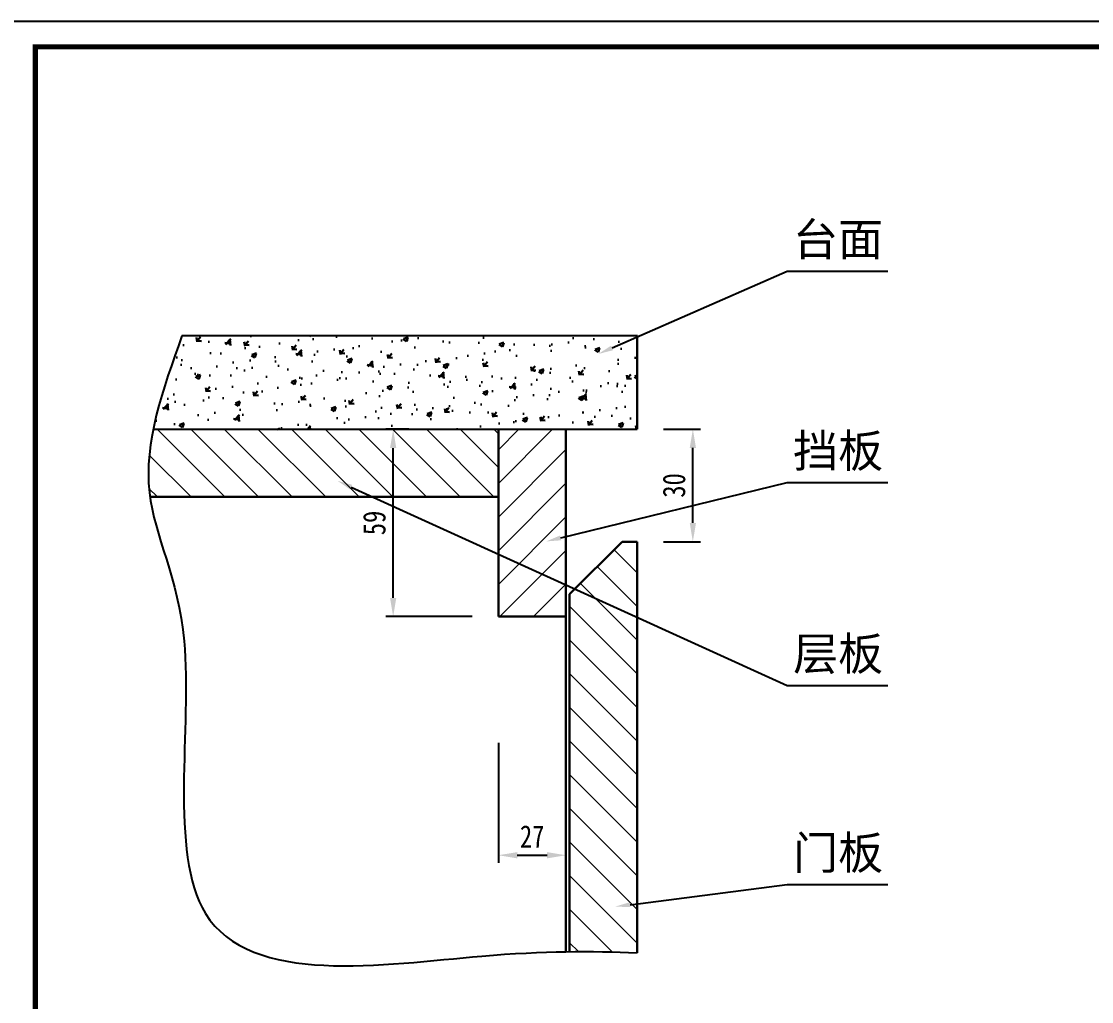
# Model space of a CAD drawing. Header units: millimetres. Extents: x 0 to 1097966, y -63096 to 223085.
# Drawn here: x 339122.3 to 339407.8, y -57968.7 to -57707.2 of the extents above; entities that cross this region are included whole.
import ezdxf
from ezdxf import colors
from ezdxf.entities.mleader import LeaderData, LeaderLine
from ezdxf.math import Vec2, Vec3

# ---------------------------------------------------------------- set-up
doc = ezdxf.new("R2010")
doc.units = ezdxf.units.MM
doc.styles.get("Standard").update_dxf_attribs({"font": 'arial.ttf'})
doc.styles.add('TEXT', font='', dxfattribs={"width": 0.8})
doc.styles.add('宋体', font='')
doc.styles.get('TEXT').set_extended_font_data('SimSun')
doc.styles.get('宋体').set_extended_font_data('SimSun')
doc.dimstyles.new('副本 (2) (2) ISO-25', dxfattribs={"dimtxt": 18, "dimasz": 13, "dimexe": 6, "dimexo": 12, "dimgap": 6, "dimtad": 1, "dimtxsty": 'TEXT', "dimcen": 2.5, "dimclrd": 5, "dimclre": 5, "dimclrt": 5, "dimadec": 0, "dimazin": 0, "dimtfac": 1, "dimtmove": 0, "dimatfit": 3, "dimldrblk": 'BOXFILLED', "dimfxl": 1.25, "dimarcsym": 0})

# ---------------------------------------------------------------- blocks, each defined once
blk = doc.blocks.new('*D907')
at = {"color": 5, "lineweight": -2, "transparency": 16777216}
for p, q in [((339249.52, -57899.63), (339249.52, -57931.63)), ((339267.52, -57899.63), (339267.52, -57931.63)), ((339254.52, -57929.63), (339262.52, -57929.63))]:
    blk.add_line(p, q, dxfattribs=at)
at = {"color": 5, "transparency": 16777216}
for points in [[(339254.52, -57928.8), (339254.52, -57930.46), (339249.52, -57929.63)], [(339262.52, -57928.8), (339262.52, -57930.46), (339267.52, -57929.63)]]:
    blk.add_solid(points, dxfattribs=at)
at = {"layer": 'Defpoints', "color": 0, "transparency": 16777216}
for p in [(339249.52, -57866), (339267.52, -57873.5), (339267.52, -57929.63)]:
    blk.add_point(p, dxfattribs=at)
at = {"color": 5, "transparency": 16777216, "insert": (339258.52, -57924.63), "char_height": 6, "attachment_point": 5, "style": 'TEXT'}
blk.add_mtext('27', dxfattribs=at)
blk = doc.blocks.new('_BoxFilled')
at = {"color": 0, "linetype": 'ByBlock', "lineweight": -2}
blk.add_line((-0.5, 0), (-1, 0), dxfattribs=at)
at = {"color": 0, "linetype": 'ByBlock'}
blk.add_solid([(-0.5, 0.5), (0.5, 0.5), (-0.5, -0.5), (0.5, -0.5)], dxfattribs=at)
blk = doc.blocks.new('*D912')
at = {"color": 5, "lineweight": -2, "transparency": 16777216}
for p, q in [((339225.63, -57816.03), (339219.44, -57816.03)), ((339221.44, -57861), (339221.44, -57821.03)), ((339242.52, -57866), (339219.44, -57866))]:
    blk.add_line(p, q, dxfattribs=at)
at = {"color": 5, "transparency": 16777216}
for points in [[(339220.6, -57821.03), (339222.27, -57821.03), (339221.44, -57816.03)], [(339220.6, -57861), (339222.27, -57861), (339221.44, -57866)]]:
    blk.add_solid(points, dxfattribs=at)
at = {"layer": 'Defpoints', "color": 0, "transparency": 16777216}
for p in [(339221.44, -57816.03), (339232.63, -57816.03), (339249.52, -57866)]:
    blk.add_point(p, dxfattribs=at)
at = {"color": 5, "transparency": 16777216, "insert": (339216.44, -57841.01), "char_height": 6, "attachment_point": 5, "rotation": 90, "style": 'TEXT'}
blk.add_mtext('59', dxfattribs=at)
blk = doc.blocks.new('*D913')
at = {"color": 5, "lineweight": -2, "transparency": 16777216}
for p, q in [((339293.52, -57816), (339303.39, -57816)), ((339301.39, -57841), (339301.39, -57821)), ((339293.52, -57846), (339303.39, -57846))]:
    blk.add_line(p, q, dxfattribs=at)
at = {"color": 5, "transparency": 16777216}
for points in [[(339300.56, -57821), (339302.23, -57821), (339301.39, -57816)], [(339300.56, -57841), (339302.23, -57841), (339301.39, -57846)]]:
    blk.add_solid(points, dxfattribs=at)
at = {"layer": 'Defpoints', "color": 0, "transparency": 16777216}
for p in [(339286.52, -57816), (339301.39, -57816), (339286.52, -57846)]:
    blk.add_point(p, dxfattribs=at)
at = {"color": 5, "transparency": 16777216, "insert": (339296.39, -57831), "char_height": 6, "attachment_point": 5, "rotation": 90, "style": 'TEXT'}
blk.add_mtext('30', dxfattribs=at)

msp = doc.modelspace()

# ---------------------------------------------------------------- hatches: boundary and pattern name
at = {"lineweight": 30, "true_color": 0x636466}
h = msp.add_hatch(dxfattribs=at)
h.set_pattern_fill('AR-CONC', color=251, scale=0.07)
edge = h.paths.add_edge_path()
edge.add_spline(control_points=[(339165.09, -57791.078), (339162.075, -57799.469), (339159.06, -57807.859), (339157.409, -57816.078)], knot_values=[0, 0, 0, 0, 25.2044193, 25.2044193, 25.2044193, 25.2044193], degree=3, periodic=0)
edge.add_line((339157.409, -57816.078), (339286.522, -57815.998))
edge.add_line((339286.522, -57815.998), (339286.522, -57790.998))
edge.add_line((339286.522, -57790.998), (339165.09, -57791.078))
at = {"lineweight": 5}
h = msp.add_hatch(dxfattribs=at)
h.set_pattern_fill('ANSI31', color=250, scale=2, angle=90)
edge = h.paths.add_edge_path()
edge.add_line((339249.522, -57816.021), (339157.409, -57816.078))
edge.add_spline(control_points=[(339157.409, -57816.078), (339156.26, -57821.796), (339155.737, -57827.826), (339156.495, -57833.695), (339156.55, -57834.079)], knot_values=[25.2044193, 25.2044193, 25.2044193, 25.2044193, 42.7389897, 43.968982, 43.968982, 43.968982, 43.968982], degree=3, periodic=0)
edge.add_line((339156.55, -57834.079), (339249.522, -57833.998))
edge.add_line((339249.522, -57833.998), (339249.522, -57816.021))
h = msp.add_hatch(dxfattribs=at)
h.set_pattern_fill('ANSI31', color=250, scale=2)
h.paths.add_polyline_path([(339267.522, -57816.01), (339249.522, -57816.021), (339249.522, -57849.334), (339267.522, -57857.529)])
h.paths.add_polyline_path([(339267.522, -57857.529), (339249.522, -57849.334), (339249.522, -57865.998), (339267.522, -57865.998)])
h = msp.add_hatch(dxfattribs=at)
h.set_pattern_fill('ANSI31', color=250, scale=2, angle=90)
edge = h.paths.add_edge_path()
edge.add_line((339286.522, -57866.18), (339269.905, -57858.615))
edge.add_line((339269.905, -57858.615), (339268.522, -57859.998))
edge.add_line((339268.522, -57859.998), (339268.522, -57955.351))
edge.add_spline(control_points=[(339268.522, -57955.351), (339274.901, -57955.281), (339280.782, -57955.425), (339286.522, -57955.67)], knot_values=[209.8971231, 209.8971231, 209.8971231, 209.8971231, 228.1448028, 228.1448028, 228.1448028, 228.1448028], degree=3, periodic=0)
edge.add_line((339286.522, -57955.67), (339286.522, -57866.18))
h.paths.add_polyline_path([(339286.522, -57845.998), (339282.522, -57845.998), (339269.905, -57858.615), (339286.522, -57866.18)])

# ---------------------------------------------------------------- linework, layer by layer
at = {"lineweight": 30}
for p, q in [((339286.522, -57790.998), (339165.09, -57791.078)), ((339286.522, -57790.998), (339286.522, -57815.998)), ((339286.522, -57815.998), (339157.409, -57816.078)), ((339249.522, -57815.998), (339249.522, -57865.998)), ((339267.522, -57815.998), (339267.522, -57955.366)), ((339249.522, -57833.998), (339156.55, -57834.079)), ((339282.522, -57845.998), (339268.522, -57859.998)), ((339286.522, -57845.998), (339282.522, -57845.998)), ((339286.522, -57845.998), (339286.522, -57955.67)), ((339268.522, -57859.998), (339268.522, -57955.353)), ((339267.522, -57865.998), (339249.522, -57865.998))]:
    msp.add_line(p, q, dxfattribs=at)
msp.add_lwpolyline([(339119.218, -58108.185), (339686.218, -58108.185), (339686.218, -57707.235), (339119.218, -57707.235)], close=True)
at = {"const_width": 1.35}
msp.add_lwpolyline([(339125.968, -58101.435), (339679.468, -58101.435), (339679.468, -57713.985), (339125.968, -57713.985)], close=True, dxfattribs=at)
at = {"color": 251, "true_color": 0x636466}
msp.add_open_spline([(339165.09, -57791.078), (339159.978, -57805.306), (339150.432, -57831.873), (339172.582, -57870.299), (339153.728, -57969.557), (339241.856, -57954.983), (339274.443, -57955.154), (339286.522, -57955.67)], degree=3, knots=[0, 0, 0, 0, 42.7389897, 79.8051836, 129.6706591, 189.7418313, 228.1448028, 228.1448028, 228.1448028, 228.1448028], dxfattribs=at)

# ---------------------------------------------------------------- texts
at = {"color": 252, "true_color": 0x939598, "char_height": 8.8039, "width": 65.8175, "attachment_point": 6, "style": '宋体'}
for s, insert in [('台面', (339352.149, -57765.846)), ('挡板', (339352.149, -57822.247)), ('层板', (339352.149, -57876.414)), ('门板', (339352.149, -57929.464))]:
    msp.add_mtext(s, dxfattribs=dict(at, insert=insert))

# ---------------------------------------------------------------- dimensions: what is measured, and where the dimension line sits
at = {"color": 251, "true_color": 0x636466}
dim = msp.add_linear_dim(base=(339221.435, -57816.031), p1=(339249.522, -57865.998), p2=(339232.63, -57816.031), angle=90, text='59', dimstyle='副本 (2) (2) ISO-25', override={"dimtxt": 6, "dimasz": 5, "dimexe": 2, "dimexo": 7, "dimgap": 2, "dimfxl": 30, "dimfxlon": 1}, dxfattribs=at)
dim.commit()
dim.dimension.update_dxf_attribs({"geometry": '*D912', "text_midpoint": (339216.435, -57841.015)})
dim = msp.add_linear_dim(base=(339301.395, -57815.998), p1=(339286.522, -57845.998), p2=(339286.522, -57815.998), angle=90, dimstyle='副本 (2) (2) ISO-25', override={"dimtxt": 6, "dimasz": 5, "dimexe": 2, "dimexo": 7, "dimgap": 2, "dimfxl": 30, "dimfxlon": 1}, dxfattribs=at)
dim.commit()
dim.dimension.update_dxf_attribs({"geometry": '*D913', "text_midpoint": (339296.395, -57830.998)})
dim = msp.add_linear_dim(base=(339267.522, -57929.63), p1=(339249.522, -57865.998), p2=(339267.522, -57873.498), text='27', dimstyle='副本 (2) (2) ISO-25', override={"dimtxt": 6, "dimasz": 5, "dimexe": 2, "dimexo": 7, "dimgap": 2, "dimfxl": 30, "dimfxlon": 1}, dxfattribs=at)
dim.commit()
dim.dimension.update_dxf_attribs({"geometry": '*D907', "text_midpoint": (339258.522, -57924.63)})

# ---------------------------------------------------------------- leaders
ml = msp.add_multileader_mtext('Standard', dxfattribs=at)
ml.set_content('', color=(99, 100, 102))
ml.set_leader_properties()
ml.build(insert=Vec2(0, 0))
ctx = ml.context
ctx.base_point, ctx.plane_origin = Vec3(339353.442, -57773.824), Vec3(339278.662, -57797.831)
notes = []
notes.append((ctx, [(0, (1, 1, 0), (339326.522, -57773.824), (1, 0), 26.92, [(0, [(339276.163, -57795.943)], 0, [])])]))
ctx.mtext.insert, ctx.mtext.flow_direction = Vec3(339355.442, -57771.824), 5
ml = msp.add_multileader_mtext('Standard', dxfattribs=at)
ml.set_content('', color=(99, 100, 102))
ml.set_leader_properties()
ml.build(insert=Vec2(0, 0))
ctx = ml.context
ctx.base_point, ctx.plane_origin = Vec3(339353.442, -57830.225), Vec3(339278.662, -57854.232)
notes.append((ctx, [(0, (1, 1, 0), (339326.522, -57830.225), (1, 0), 26.92, [(0, [(339262.241, -57845.938)], 0, [])])]))
ctx.mtext.insert, ctx.mtext.flow_direction = Vec3(339355.442, -57828.225), 5
ml = msp.add_multileader_mtext('Standard', dxfattribs=at)
ml.set_content('', color=(99, 100, 102))
ml.set_leader_properties()
ml.build(insert=Vec2(0, 0))
ctx = ml.context
ctx.base_point, ctx.plane_origin = Vec3(339353.442, -57884.392), Vec3(339278.662, -57908.399)
notes.append((ctx, [(0, (1, 1, 0), (339326.522, -57884.392), (1, 0), 26.92, [(0, [(339206.55, -57829.769)], 0, [])])]))
ctx.mtext.insert, ctx.mtext.flow_direction = Vec3(339355.442, -57882.392), 5
ml = msp.add_multileader_mtext('Standard', dxfattribs=at)
ml.set_content('', color=(99, 100, 102))
ml.set_leader_properties()
ml.build(insert=Vec2(0, 0))
ctx = ml.context
ctx.base_point, ctx.plane_origin = Vec3(339353.442, -57937.443), Vec3(339278.662, -57961.449)
notes.append((ctx, [(0, (1, 1, 0), (339326.522, -57937.443), (1, 0), 26.92, [(0, [(339280.679, -57943.329)], 0, [])])]))
ctx.mtext.insert, ctx.mtext.flow_direction = Vec3(339355.442, -57935.443), 5
for ctx, leaders in notes:
    for number, flags, end, landing, length, lines in leaders:
        leader = LeaderData()
        leader.index, (leader.has_last_leader_line, leader.has_dogleg_vector, leader.attachment_direction) = number, flags
        leader.last_leader_point, leader.dogleg_vector, leader.dogleg_length = Vec3(end), Vec3(landing), length
        for number, points, colour, breaks in lines:
            line = LeaderLine()
            line.index, line.vertices, line.color, line.breaks = number, Vec3.list(points), colors.encode_raw_color(colour), breaks
            leader.lines.append(line)
        ctx.leaders.append(leader)

doc.saveas('drawing.dxf')
